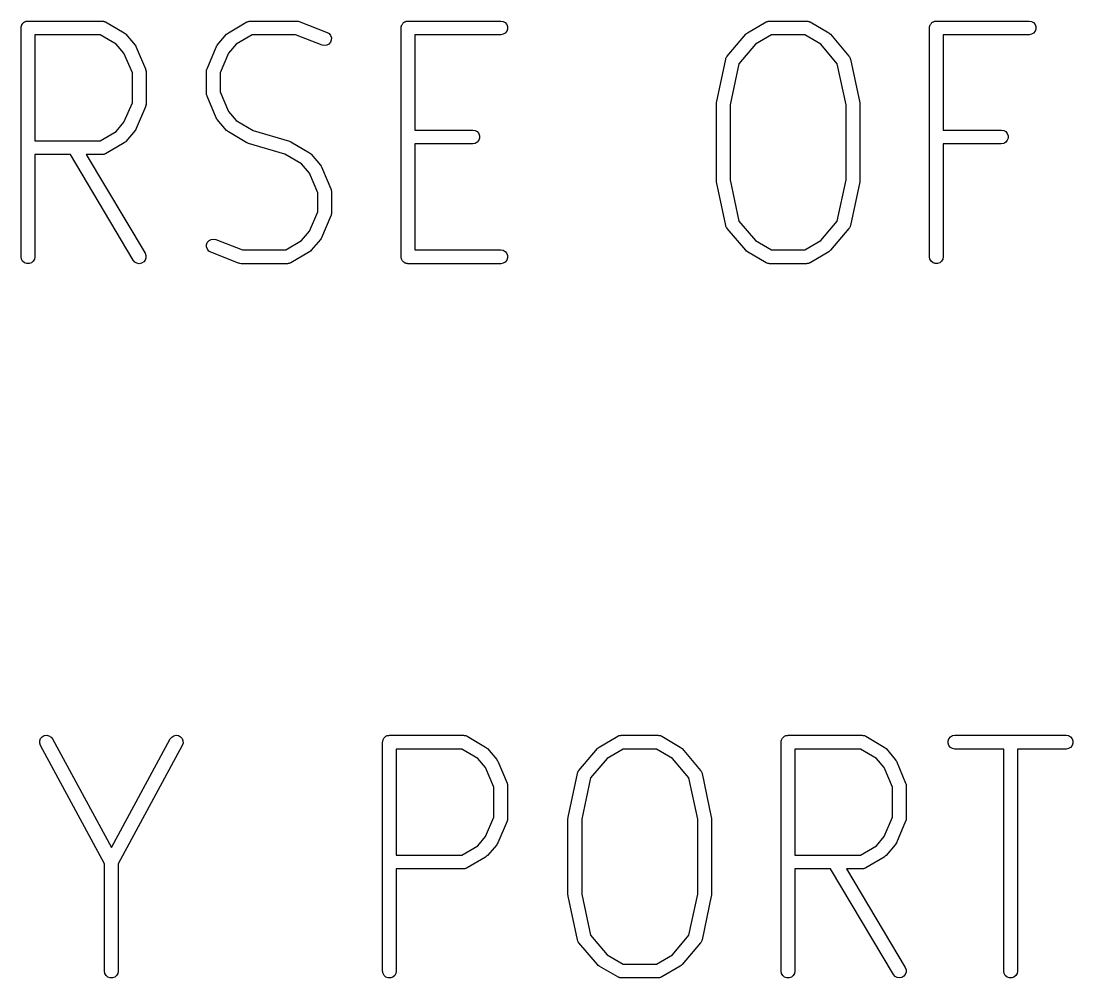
# Model space of a CAD drawing. Extents: x 199.9 to 287.1, y -167.6 to -96.3.
# Drawn here: x 255.72 to 264.9, y -167.37 to -159 of the extents above; entities that cross this region are included whole.
import ezdxf

# ---------------------------------------------------------------- set-up
doc = ezdxf.new("R2010")
doc.units = 0
doc.header["$MEASUREMENT"] = 0
doc.layers.add('BLACK', color=7, linetype='CONTINUOUS')

msp = doc.modelspace()

# ---------------------------------------------------------------- linework, layer by layer
at = {"layer": 'Black'}
for p, q in [((255.751, -159.011), (255.756, -159.008)), ((255.756, -159.008), (255.761, -159.007)), ((255.761, -159.007), (255.766, -159.006)), ((255.766, -159.006), (255.771, -159.006)), ((255.771, -159.006), (255.776, -159.005)), ((255.776, -159.005), (256.424, -159.005)), ((256.424, -159.005), (256.429, -159.006)), ((256.429, -159.006), (256.435, -159.006)), ((256.435, -159.006), (256.439, -159.008)), ((256.439, -159.008), (256.444, -159.008)), ((256.444, -159.008), (256.449, -159.011)), ((257.694, -159.011), (257.699, -159.008)), ((257.699, -159.008), (257.703, -159.008)), ((257.703, -159.008), (257.708, -159.006)), ((257.708, -159.006), (257.714, -159.006)), ((257.714, -159.006), (257.719, -159.005)), ((257.719, -159.005), (258.124, -159.005)), ((258.124, -159.005), (258.125, -159.005)), ((258.125, -159.005), (258.125, -159.005)), ((258.125, -159.005), (258.135, -159.007)), ((258.135, -159.007), (258.144, -159.008)), ((258.144, -159.008), (258.145, -159.009)), ((258.145, -159.009), (258.146, -159.009)), ((258.146, -159.009), (258.389, -159.104)), ((259.07, -159.011), (259.075, -159.008)), ((259.075, -159.008), (259.08, -159.007)), ((259.08, -159.007), (259.085, -159.006)), ((259.085, -159.006), (259.09, -159.006)), ((259.09, -159.006), (259.095, -159.005)), ((259.095, -159.005), (259.905, -159.005)), ((259.905, -159.005), (259.925, -159.008)), ((259.925, -159.008), (259.943, -159.019)), ((262.227, -159.011), (262.232, -159.008)), ((262.232, -159.008), (262.237, -159.008)), ((262.237, -159.008), (262.241, -159.006)), ((262.241, -159.006), (262.247, -159.006)), ((262.247, -159.006), (262.252, -159.005)), ((262.252, -159.005), (262.576, -159.005)), ((262.576, -159.005), (262.582, -159.006)), ((262.582, -159.006), (262.587, -159.006)), ((262.587, -159.006), (262.592, -159.008)), ((262.592, -159.008), (262.597, -159.008)), ((262.597, -159.008), (262.601, -159.011)), ((263.684, -159.011), (263.689, -159.008)), ((263.689, -159.008), (263.694, -159.007)), ((263.694, -159.007), (263.699, -159.006)), ((263.699, -159.006), (263.704, -159.006)), ((263.704, -159.006), (263.71, -159.005)), ((263.71, -159.005), (264.519, -159.005)), ((264.519, -159.005), (264.54, -159.008)), ((264.54, -159.008), (264.558, -159.019)), ((255.716, -159.065), (255.717, -159.06)), ((255.716, -161.065), (255.716, -159.065)), ((255.717, -159.054), (255.719, -159.049)), ((255.717, -159.06), (255.717, -159.054)), ((255.719, -159.049), (255.72, -159.044)), ((255.72, -159.044), (255.722, -159.04)), ((255.722, -159.04), (255.724, -159.035)), ((255.724, -159.035), (255.728, -159.031)), ((255.728, -159.031), (255.73, -159.026)), ((255.73, -159.026), (255.734, -159.023)), ((255.734, -159.023), (255.738, -159.019)), ((255.738, -159.019), (255.742, -159.016)), ((255.742, -159.016), (255.746, -159.013)), ((255.746, -159.013), (255.751, -159.011)), ((256.449, -159.011), (256.454, -159.013)), ((256.454, -159.013), (256.616, -159.108)), ((257.527, -159.108), (257.689, -159.013)), ((257.689, -159.013), (257.694, -159.011)), ((259.035, -159.065), (259.036, -159.06)), ((259.035, -161.065), (259.035, -159.065)), ((259.036, -159.054), (259.038, -159.049)), ((259.036, -159.06), (259.036, -159.054)), ((259.038, -159.049), (259.039, -159.044)), ((259.039, -159.044), (259.041, -159.04)), ((259.041, -159.04), (259.043, -159.035)), ((259.043, -159.035), (259.047, -159.031)), ((259.047, -159.031), (259.049, -159.026)), ((259.049, -159.026), (259.053, -159.023)), ((259.053, -159.023), (259.057, -159.019)), ((259.057, -159.019), (259.061, -159.016)), ((259.061, -159.016), (259.065, -159.013)), ((259.065, -159.013), (259.07, -159.011)), ((259.943, -159.019), (259.957, -159.035)), ((259.957, -159.095), (259.943, -159.111)), ((259.957, -159.035), (259.964, -159.054)), ((259.964, -159.075), (259.957, -159.095)), ((259.964, -159.054), (259.964, -159.075)), ((262.06, -159.108), (262.222, -159.013)), ((262.222, -159.013), (262.227, -159.011)), ((262.601, -159.011), (262.607, -159.013)), ((262.607, -159.013), (262.769, -159.108)), ((263.65, -159.054), (263.652, -159.049)), ((263.65, -159.06), (263.65, -159.054)), ((263.65, -159.065), (263.65, -159.06)), ((263.65, -161.065), (263.65, -159.065)), ((263.652, -159.049), (263.653, -159.044)), ((263.653, -159.044), (263.656, -159.04)), ((263.656, -159.04), (263.658, -159.035)), ((263.658, -159.035), (263.661, -159.031)), ((263.661, -159.031), (263.664, -159.026)), ((263.664, -159.026), (263.668, -159.023)), ((263.668, -159.023), (263.671, -159.019)), ((263.671, -159.019), (263.675, -159.016)), ((263.675, -159.016), (263.68, -159.013)), ((263.68, -159.013), (263.684, -159.011)), ((264.558, -159.019), (264.571, -159.035)), ((264.571, -159.095), (264.558, -159.111)), ((264.571, -159.035), (264.578, -159.054)), ((264.578, -159.075), (264.571, -159.095)), ((264.578, -159.054), (264.578, -159.075)), ((255.836, -159.125), (255.836, -160.052)), ((256.407, -159.125), (255.836, -159.125)), ((256.547, -159.207), (256.407, -159.125)), ((256.616, -159.108), (256.624, -159.115)), ((256.624, -159.115), (256.631, -159.121)), ((256.631, -159.121), (256.712, -159.216)), ((257.43, -159.216), (257.511, -159.121)), ((257.511, -159.121), (257.519, -159.115)), ((257.519, -159.115), (257.527, -159.108)), ((257.735, -159.125), (257.596, -159.207)), ((258.112, -159.125), (257.735, -159.125)), ((258.345, -159.216), (258.112, -159.125)), ((258.389, -159.104), (258.406, -159.115)), ((258.418, -159.191), (258.404, -159.207)), ((258.406, -159.115), (258.419, -159.131)), ((258.425, -159.172), (258.418, -159.191)), ((258.419, -159.131), (258.426, -159.151)), ((258.426, -159.151), (258.425, -159.172)), ((259.905, -159.125), (259.155, -159.125)), ((259.155, -159.125), (259.155, -159.957)), ((259.925, -159.121), (259.905, -159.125)), ((259.943, -159.111), (259.925, -159.121)), ((261.883, -159.312), (262.045, -159.121)), ((262.045, -159.121), (262.052, -159.115)), ((262.052, -159.115), (262.06, -159.108)), ((262.269, -159.125), (262.13, -159.207)), ((262.56, -159.125), (262.269, -159.125)), ((262.699, -159.207), (262.56, -159.125)), ((262.769, -159.108), (262.776, -159.115)), ((262.776, -159.115), (262.784, -159.121)), ((262.784, -159.121), (262.946, -159.312)), ((264.519, -159.125), (263.77, -159.125)), ((263.77, -159.125), (263.77, -159.957)), ((264.54, -159.121), (264.519, -159.125)), ((264.558, -159.111), (264.54, -159.121)), ((256.615, -159.287), (256.547, -159.207)), ((256.712, -159.216), (256.717, -159.224)), ((256.717, -159.224), (256.722, -159.232)), ((256.722, -159.232), (256.803, -159.422)), ((257.34, -159.422), (257.421, -159.232)), ((257.421, -159.232), (257.426, -159.224)), ((257.426, -159.224), (257.43, -159.216)), ((257.596, -159.207), (257.528, -159.287)), ((258.365, -159.22), (258.345, -159.216)), ((258.386, -159.217), (258.365, -159.22)), ((258.404, -159.207), (258.386, -159.217)), ((262.13, -159.207), (261.984, -159.378)), ((262.844, -159.378), (262.699, -159.207)), ((256.688, -159.458), (256.615, -159.287)), ((257.528, -159.287), (257.455, -159.458)), ((261.789, -159.719), (261.87, -159.338)), ((261.87, -159.338), (261.872, -159.334)), ((261.872, -159.33), (261.875, -159.324)), ((261.872, -159.334), (261.872, -159.33)), ((261.875, -159.324), (261.878, -159.319)), ((261.878, -159.319), (261.881, -159.315)), ((261.881, -159.315), (261.883, -159.312)), ((262.946, -159.312), (262.948, -159.315)), ((262.948, -159.315), (262.951, -159.319)), ((262.951, -159.319), (262.953, -159.324)), ((262.953, -159.324), (262.956, -159.33)), ((262.956, -159.33), (262.957, -159.334)), ((262.957, -159.334), (262.959, -159.338)), ((262.959, -159.338), (263.04, -159.719)), ((256.688, -159.719), (256.688, -159.458)), ((256.803, -159.422), (256.803, -159.424)), ((256.803, -159.424), (256.804, -159.425)), ((256.804, -159.425), (256.806, -159.434)), ((256.806, -159.434), (256.808, -159.443)), ((256.808, -159.443), (256.807, -159.444)), ((256.807, -159.444), (256.808, -159.446)), ((256.808, -159.446), (256.808, -159.731)), ((257.335, -159.443), (257.337, -159.434)), ((257.336, -159.444), (257.335, -159.443)), ((257.335, -159.446), (257.336, -159.444)), ((257.335, -159.636), (257.335, -159.446)), ((257.337, -159.434), (257.339, -159.425)), ((257.339, -159.425), (257.34, -159.424)), ((257.34, -159.424), (257.34, -159.422)), ((257.455, -159.458), (257.455, -159.624)), ((261.984, -159.378), (261.908, -159.738)), ((262.921, -159.738), (262.844, -159.378)), ((257.336, -159.638), (257.335, -159.636)), ((257.335, -159.639), (257.336, -159.638)), ((257.337, -159.648), (257.335, -159.639)), ((257.339, -159.657), (257.337, -159.648)), ((257.455, -159.624), (257.528, -159.795)), ((256.615, -159.89), (256.688, -159.719)), ((256.806, -159.743), (256.804, -159.752)), ((256.808, -159.735), (256.806, -159.743)), ((256.808, -159.731), (256.807, -159.733)), ((256.807, -159.733), (256.808, -159.735)), ((257.34, -159.658), (257.339, -159.657)), ((257.34, -159.66), (257.34, -159.658)), ((257.421, -159.85), (257.34, -159.66)), ((261.788, -159.731), (261.789, -159.725)), ((261.788, -160.398), (261.788, -159.731)), ((261.789, -159.725), (261.789, -159.719)), ((261.908, -159.738), (261.908, -160.392)), ((262.921, -160.392), (262.921, -159.738)), ((263.04, -159.719), (263.04, -159.725)), ((263.04, -159.725), (263.041, -159.731)), ((263.041, -159.731), (263.041, -160.398)), ((256.803, -159.755), (256.722, -159.945)), ((256.804, -159.752), (256.803, -159.753)), ((256.803, -159.753), (256.803, -159.755)), ((257.528, -159.795), (257.596, -159.875)), ((256.547, -159.971), (256.615, -159.89)), ((257.426, -159.858), (257.421, -159.85)), ((257.43, -159.866), (257.426, -159.858)), ((257.511, -159.961), (257.43, -159.866)), ((257.596, -159.875), (257.743, -159.962)), ((256.407, -160.052), (256.547, -159.971)), ((256.712, -159.961), (256.631, -160.056)), ((256.717, -159.953), (256.712, -159.961)), ((256.722, -159.945), (256.717, -159.953)), ((257.519, -159.967), (257.511, -159.961)), ((257.527, -159.974), (257.519, -159.967)), ((257.689, -160.069), (257.527, -159.974)), ((257.743, -159.962), (258.06, -160.055)), ((259.155, -159.957), (259.662, -159.957)), ((259.662, -159.957), (259.682, -159.961)), ((259.682, -159.961), (259.7, -159.971)), ((259.7, -159.971), (259.714, -159.987)), ((259.714, -159.987), (259.721, -160.007)), ((259.721, -160.007), (259.721, -160.028)), ((263.77, -159.957), (264.276, -159.957)), ((264.276, -159.957), (264.297, -159.961)), ((264.297, -159.961), (264.315, -159.971)), ((264.315, -159.971), (264.328, -159.987)), ((264.328, -159.987), (264.335, -160.007)), ((264.335, -160.007), (264.335, -160.028)), ((255.836, -160.052), (256.407, -160.052)), ((256.616, -160.069), (256.454, -160.164)), ((256.624, -160.062), (256.616, -160.069)), ((256.631, -160.056), (256.624, -160.062)), ((257.696, -160.071), (257.689, -160.069)), ((257.702, -160.075), (257.696, -160.071)), ((258.019, -160.168), (257.702, -160.075)), ((258.06, -160.055), (258.066, -160.058)), ((258.066, -160.058), (258.073, -160.061)), ((258.073, -160.061), (258.235, -160.156)), ((259.662, -160.077), (259.155, -160.077)), ((259.155, -160.077), (259.155, -161.005)), ((259.682, -160.074), (259.662, -160.077)), ((259.7, -160.063), (259.682, -160.074)), ((259.714, -160.047), (259.7, -160.063)), ((259.721, -160.028), (259.714, -160.047)), ((264.276, -160.077), (263.77, -160.077)), ((263.77, -160.077), (263.77, -161.065)), ((264.297, -160.074), (264.276, -160.077)), ((264.315, -160.063), (264.297, -160.074)), ((264.328, -160.047), (264.315, -160.063)), ((264.335, -160.028), (264.328, -160.047)), ((256.147, -160.172), (255.836, -160.172)), ((255.836, -160.172), (255.836, -161.065)), ((256.696, -161.095), (256.147, -160.172)), ((256.424, -160.172), (256.286, -160.172)), ((256.286, -160.172), (256.799, -161.034)), ((256.429, -160.171), (256.424, -160.172)), ((256.435, -160.171), (256.429, -160.171)), ((256.439, -160.17), (256.435, -160.171)), ((256.444, -160.169), (256.439, -160.17)), ((256.449, -160.166), (256.444, -160.169)), ((256.454, -160.164), (256.449, -160.166)), ((258.166, -160.254), (258.019, -160.168)), ((258.235, -160.156), (258.243, -160.162)), ((258.243, -160.162), (258.25, -160.169)), ((258.25, -160.169), (258.331, -160.264)), ((258.234, -160.335), (258.166, -160.254)), ((258.331, -160.264), (258.336, -160.272)), ((258.336, -160.272), (258.341, -160.279)), ((258.341, -160.279), (258.422, -160.47)), ((258.307, -160.506), (258.234, -160.335)), ((258.422, -160.47), (258.422, -160.471)), ((258.422, -160.471), (258.423, -160.473)), ((258.423, -160.473), (258.425, -160.482)), ((261.789, -160.404), (261.788, -160.398)), ((261.789, -160.411), (261.789, -160.404)), ((261.87, -160.792), (261.789, -160.411)), ((261.908, -160.392), (261.984, -160.752)), ((262.844, -160.752), (262.921, -160.392)), ((263.04, -160.411), (262.959, -160.792)), ((263.041, -160.398), (263.04, -160.404)), ((263.04, -160.404), (263.04, -160.411)), ((258.307, -160.672), (258.307, -160.506)), ((258.425, -160.482), (258.427, -160.49)), ((258.427, -160.49), (258.426, -160.492)), ((258.426, -160.492), (258.427, -160.493)), ((258.427, -160.493), (258.427, -160.684)), ((258.234, -160.842), (258.307, -160.672)), ((258.422, -160.707), (258.341, -160.898)), ((258.423, -160.704), (258.422, -160.706)), ((258.422, -160.706), (258.422, -160.707)), ((258.425, -160.696), (258.423, -160.704)), ((258.427, -160.687), (258.425, -160.696)), ((258.427, -160.684), (258.426, -160.685)), ((258.426, -160.685), (258.427, -160.687)), ((261.984, -160.752), (262.13, -160.923)), ((262.699, -160.923), (262.844, -160.752)), ((258.166, -160.923), (258.234, -160.842)), ((261.872, -160.796), (261.87, -160.792)), ((261.872, -160.8), (261.872, -160.796)), ((261.875, -160.805), (261.872, -160.8)), ((261.878, -160.811), (261.875, -160.805)), ((261.881, -160.814), (261.878, -160.811)), ((261.883, -160.818), (261.881, -160.814)), ((262.045, -161.008), (261.883, -160.818)), ((262.946, -160.818), (262.784, -161.008)), ((262.948, -160.814), (262.946, -160.818)), ((262.951, -160.811), (262.948, -160.814)), ((262.953, -160.805), (262.951, -160.811)), ((262.956, -160.8), (262.953, -160.805)), ((262.957, -160.796), (262.956, -160.8)), ((262.959, -160.792), (262.957, -160.796)), ((257.336, -160.958), (257.344, -160.938)), ((257.344, -160.938), (257.358, -160.923)), ((257.358, -160.923), (257.376, -160.913)), ((257.376, -160.913), (257.397, -160.91)), ((257.397, -160.91), (257.417, -160.914)), ((257.417, -160.914), (257.649, -161.005)), ((258.027, -161.005), (258.166, -160.923)), ((258.331, -160.913), (258.25, -161.008)), ((258.336, -160.905), (258.331, -160.913)), ((258.341, -160.898), (258.336, -160.905)), ((262.13, -160.923), (262.269, -161.005)), ((262.56, -161.005), (262.699, -160.923)), ((257.336, -160.978), (257.336, -160.958)), ((257.343, -160.998), (257.336, -160.978)), ((257.356, -161.015), (257.343, -160.998)), ((257.373, -161.025), (257.356, -161.015)), ((257.616, -161.121), (257.373, -161.025)), ((257.649, -161.005), (258.027, -161.005)), ((258.235, -161.021), (258.073, -161.116)), ((258.243, -161.015), (258.235, -161.021)), ((258.25, -161.008), (258.243, -161.015)), ((259.155, -161.005), (259.905, -161.005)), ((259.905, -161.005), (259.925, -161.008)), ((259.925, -161.008), (259.943, -161.019)), ((259.943, -161.019), (259.957, -161.035)), ((262.052, -161.015), (262.045, -161.008)), ((262.06, -161.021), (262.052, -161.015)), ((262.222, -161.116), (262.06, -161.021)), ((262.269, -161.005), (262.56, -161.005)), ((262.769, -161.021), (262.607, -161.116)), ((262.776, -161.015), (262.769, -161.021)), ((262.784, -161.008), (262.776, -161.015)), ((255.72, -161.085), (255.716, -161.065)), ((255.73, -161.103), (255.72, -161.085)), ((255.746, -161.117), (255.73, -161.103)), ((255.766, -161.124), (255.746, -161.117)), ((255.806, -161.117), (255.787, -161.124)), ((255.822, -161.103), (255.806, -161.117)), ((255.833, -161.085), (255.822, -161.103)), ((255.836, -161.065), (255.833, -161.085)), ((256.71, -161.111), (256.696, -161.095)), ((256.728, -161.121), (256.71, -161.111)), ((256.748, -161.125), (256.728, -161.121)), ((256.769, -161.121), (256.748, -161.125)), ((256.787, -161.11), (256.769, -161.121)), ((256.8, -161.094), (256.787, -161.11)), ((256.799, -161.034), (256.807, -161.054)), ((256.807, -161.074), (256.8, -161.094)), ((256.807, -161.054), (256.807, -161.074)), ((257.617, -161.121), (257.616, -161.121)), ((257.618, -161.121), (257.617, -161.121)), ((257.627, -161.123), (257.618, -161.121)), ((258.058, -161.122), (258.054, -161.124)), ((258.063, -161.121), (258.058, -161.122)), ((258.068, -161.118), (258.063, -161.121)), ((258.073, -161.116), (258.068, -161.118)), ((259.036, -161.07), (259.035, -161.065)), ((259.036, -161.075), (259.036, -161.07)), ((259.038, -161.08), (259.036, -161.075)), ((259.039, -161.085), (259.038, -161.08)), ((259.041, -161.09), (259.039, -161.085)), ((259.043, -161.095), (259.041, -161.09)), ((259.047, -161.099), (259.043, -161.095)), ((259.049, -161.103), (259.047, -161.099)), ((259.053, -161.107), (259.049, -161.103)), ((259.057, -161.111), (259.053, -161.107)), ((259.061, -161.113), (259.057, -161.111)), ((259.065, -161.117), (259.061, -161.113)), ((259.07, -161.119), (259.065, -161.117)), ((259.075, -161.121), (259.07, -161.119)), ((259.08, -161.122), (259.075, -161.121)), ((259.085, -161.124), (259.08, -161.122)), ((259.925, -161.121), (259.905, -161.125)), ((259.943, -161.111), (259.925, -161.121)), ((259.957, -161.095), (259.943, -161.111)), ((259.957, -161.035), (259.964, -161.054)), ((259.964, -161.075), (259.957, -161.095)), ((259.964, -161.054), (259.964, -161.075)), ((262.227, -161.118), (262.222, -161.116)), ((262.232, -161.121), (262.227, -161.118)), ((262.237, -161.122), (262.232, -161.121)), ((262.241, -161.124), (262.237, -161.122)), ((262.592, -161.122), (262.587, -161.124)), ((262.597, -161.121), (262.592, -161.122)), ((262.601, -161.118), (262.597, -161.121)), ((262.607, -161.116), (262.601, -161.118)), ((263.653, -161.085), (263.65, -161.065)), ((263.664, -161.103), (263.653, -161.085)), ((263.68, -161.117), (263.664, -161.103)), ((263.699, -161.124), (263.68, -161.117)), ((263.74, -161.117), (263.72, -161.124)), ((263.755, -161.103), (263.74, -161.117)), ((263.766, -161.085), (263.755, -161.103)), ((263.77, -161.065), (263.766, -161.085)), ((255.787, -161.124), (255.766, -161.124)), ((257.637, -161.125), (257.627, -161.123)), ((257.638, -161.125), (257.637, -161.125)), ((257.637, -161.125), (257.637, -161.125)), ((258.043, -161.125), (257.638, -161.125)), ((258.048, -161.124), (258.043, -161.125)), ((258.054, -161.124), (258.048, -161.124)), ((259.09, -161.124), (259.085, -161.124)), ((259.095, -161.125), (259.09, -161.124)), ((259.905, -161.125), (259.095, -161.125)), ((262.247, -161.124), (262.241, -161.124)), ((262.252, -161.125), (262.247, -161.124)), ((262.576, -161.125), (262.252, -161.125)), ((262.582, -161.124), (262.576, -161.125)), ((262.587, -161.124), (262.582, -161.124)), ((263.72, -161.124), (263.699, -161.124)), ((255.901, -165.258), (255.919, -165.248)), ((255.919, -165.248), (255.94, -165.245)), ((255.94, -165.245), (255.96, -165.249)), ((255.96, -165.249), (255.978, -165.26)), ((257.032, -165.26), (257.049, -165.249)), ((257.049, -165.249), (257.07, -165.245)), ((257.07, -165.245), (257.09, -165.248)), ((257.09, -165.248), (257.109, -165.258)), ((258.895, -165.259), (258.899, -165.256)), ((258.899, -165.256), (258.903, -165.253)), ((258.903, -165.253), (258.908, -165.251)), ((258.908, -165.251), (258.913, -165.248)), ((258.913, -165.248), (258.918, -165.247)), ((258.918, -165.247), (258.923, -165.246)), ((258.923, -165.246), (258.928, -165.246)), ((258.928, -165.246), (258.933, -165.245)), ((258.933, -165.245), (259.581, -165.245)), ((259.581, -165.245), (259.586, -165.246)), ((259.586, -165.246), (259.592, -165.246)), ((259.592, -165.246), (259.597, -165.248)), ((259.597, -165.248), (259.601, -165.248)), ((259.601, -165.248), (259.606, -165.251)), ((259.606, -165.251), (259.611, -165.253)), ((259.611, -165.253), (259.773, -165.348)), ((260.765, -165.348), (260.927, -165.253)), ((260.927, -165.253), (260.932, -165.251)), ((260.932, -165.251), (260.937, -165.248)), ((260.937, -165.248), (260.942, -165.248)), ((260.942, -165.248), (260.946, -165.246)), ((260.946, -165.246), (260.952, -165.246)), ((260.952, -165.246), (260.957, -165.245)), ((260.957, -165.245), (261.281, -165.245)), ((261.281, -165.245), (261.286, -165.246)), ((261.286, -165.246), (261.292, -165.246)), ((261.292, -165.246), (261.297, -165.248)), ((261.297, -165.248), (261.301, -165.248)), ((261.301, -165.248), (261.306, -165.251)), ((261.306, -165.251), (261.311, -165.253)), ((261.311, -165.253), (261.473, -165.348)), ((262.376, -165.259), (262.38, -165.256)), ((262.38, -165.256), (262.384, -165.253)), ((262.384, -165.253), (262.389, -165.251)), ((262.389, -165.251), (262.394, -165.248)), ((262.394, -165.248), (262.399, -165.247)), ((262.399, -165.247), (262.404, -165.246)), ((262.404, -165.246), (262.409, -165.246)), ((262.409, -165.246), (262.414, -165.245)), ((262.414, -165.245), (263.062, -165.245)), ((263.062, -165.245), (263.067, -165.246)), ((263.067, -165.246), (263.073, -165.246)), ((263.073, -165.246), (263.077, -165.248)), ((263.077, -165.248), (263.082, -165.248)), ((263.082, -165.248), (263.087, -165.251)), ((263.087, -165.251), (263.092, -165.253)), ((263.092, -165.253), (263.254, -165.348)), ((263.833, -165.259), (263.851, -165.248)), ((263.851, -165.248), (263.871, -165.245)), ((263.871, -165.245), (264.843, -165.245)), ((264.843, -165.245), (264.863, -165.248)), ((264.863, -165.248), (264.881, -165.259)), ((255.879, -165.293), (255.887, -165.273)), ((255.879, -165.314), (255.879, -165.293)), ((255.885, -165.333), (255.879, -165.314)), ((256.445, -166.368), (255.885, -165.333)), ((255.887, -165.273), (255.901, -165.258)), ((255.978, -165.26), (255.991, -165.276)), ((255.991, -165.276), (256.505, -166.226)), ((256.505, -166.226), (257.019, -165.276)), ((257.124, -165.333), (256.565, -166.368)), ((257.019, -165.276), (257.032, -165.26)), ((257.109, -165.258), (257.123, -165.273)), ((257.123, -165.273), (257.13, -165.293)), ((257.131, -165.314), (257.124, -165.333)), ((257.13, -165.293), (257.131, -165.314)), ((258.873, -165.305), (258.874, -165.3)), ((258.873, -167.305), (258.873, -165.305)), ((258.874, -165.294), (258.876, -165.289)), ((258.874, -165.3), (258.874, -165.294)), ((258.876, -165.289), (258.877, -165.284)), ((258.877, -165.284), (258.88, -165.28)), ((258.88, -165.28), (258.881, -165.275)), ((258.881, -165.275), (258.885, -165.271)), ((258.885, -165.271), (258.887, -165.266)), ((258.887, -165.266), (258.891, -165.263)), ((258.891, -165.263), (258.895, -165.259)), ((262.354, -165.305), (262.355, -165.3)), ((262.354, -167.305), (262.354, -165.305)), ((262.355, -165.294), (262.357, -165.289)), ((262.355, -165.3), (262.355, -165.294)), ((262.357, -165.289), (262.358, -165.284)), ((262.358, -165.284), (262.361, -165.28)), ((262.361, -165.28), (262.362, -165.275)), ((262.362, -165.275), (262.366, -165.271)), ((262.366, -165.271), (262.368, -165.266)), ((262.368, -165.266), (262.372, -165.263)), ((262.372, -165.263), (262.376, -165.259)), ((263.812, -165.294), (263.819, -165.275)), ((263.812, -165.315), (263.812, -165.294)), ((263.819, -165.335), (263.812, -165.315)), ((263.819, -165.275), (263.833, -165.259)), ((263.833, -165.351), (263.819, -165.335)), ((264.881, -165.259), (264.895, -165.275)), ((264.895, -165.335), (264.881, -165.351)), ((264.895, -165.275), (264.902, -165.294)), ((264.902, -165.315), (264.895, -165.335)), ((264.902, -165.294), (264.902, -165.315)), ((258.993, -165.365), (258.993, -166.292)), ((259.565, -165.365), (258.993, -165.365)), ((259.704, -165.447), (259.565, -165.365)), ((259.773, -165.348), (259.781, -165.355)), ((259.781, -165.355), (259.789, -165.361)), ((259.789, -165.361), (259.87, -165.456)), ((260.588, -165.552), (260.75, -165.361)), ((260.75, -165.361), (260.757, -165.355)), ((260.757, -165.355), (260.765, -165.348)), ((260.973, -165.365), (260.834, -165.447)), ((261.265, -165.365), (260.973, -165.365)), ((261.404, -165.447), (261.265, -165.365)), ((261.473, -165.348), (261.481, -165.355)), ((261.481, -165.355), (261.489, -165.361)), ((261.489, -165.361), (261.65, -165.552)), ((262.474, -165.365), (262.474, -166.292)), ((263.046, -165.365), (262.474, -165.365)), ((263.185, -165.447), (263.046, -165.365)), ((263.254, -165.348), (263.262, -165.355)), ((263.262, -165.355), (263.27, -165.361)), ((263.27, -165.361), (263.35, -165.456)), ((263.851, -165.361), (263.833, -165.351)), ((263.871, -165.365), (263.851, -165.361)), ((264.297, -165.365), (263.871, -165.365)), ((264.297, -167.305), (264.297, -165.365)), ((264.843, -165.365), (264.417, -165.365)), ((264.417, -165.365), (264.417, -167.305)), ((264.863, -165.361), (264.843, -165.365)), ((264.881, -165.351), (264.863, -165.361)), ((259.772, -165.527), (259.704, -165.447)), ((259.845, -165.698), (259.772, -165.527)), ((259.87, -165.456), (259.874, -165.464)), ((259.874, -165.464), (259.879, -165.472)), ((259.879, -165.472), (259.96, -165.662)), ((260.834, -165.447), (260.689, -165.618)), ((261.549, -165.618), (261.404, -165.447)), ((263.253, -165.527), (263.185, -165.447)), ((263.326, -165.698), (263.253, -165.527)), ((263.35, -165.456), (263.355, -165.464)), ((263.355, -165.464), (263.36, -165.472)), ((263.36, -165.472), (263.441, -165.662)), ((260.494, -165.959), (260.575, -165.578)), ((260.575, -165.578), (260.576, -165.574)), ((260.576, -165.574), (260.577, -165.57)), ((260.577, -165.57), (260.58, -165.564)), ((260.58, -165.564), (260.582, -165.559)), ((260.582, -165.559), (260.585, -165.555)), ((260.585, -165.555), (260.588, -165.552)), ((260.689, -165.618), (260.612, -165.978)), ((261.626, -165.978), (261.549, -165.618)), ((261.65, -165.552), (261.653, -165.555)), ((261.653, -165.555), (261.656, -165.559)), ((261.656, -165.559), (261.658, -165.564)), ((261.658, -165.564), (261.661, -165.57)), ((261.661, -165.57), (261.662, -165.574)), ((261.662, -165.574), (261.663, -165.578)), ((261.663, -165.578), (261.744, -165.959)), ((259.845, -165.959), (259.845, -165.698)), ((259.96, -165.662), (259.96, -165.664)), ((259.96, -165.664), (259.961, -165.665)), ((259.961, -165.665), (259.963, -165.674)), ((259.963, -165.674), (259.965, -165.683)), ((259.965, -165.683), (259.964, -165.684)), ((259.964, -165.684), (259.965, -165.686)), ((259.965, -165.686), (259.965, -165.971)), ((263.326, -165.959), (263.326, -165.698)), ((263.441, -165.662), (263.441, -165.664)), ((263.441, -165.664), (263.442, -165.665)), ((263.442, -165.665), (263.444, -165.674)), ((263.444, -165.674), (263.446, -165.683)), ((263.446, -165.683), (263.445, -165.684)), ((263.445, -165.684), (263.446, -165.686)), ((263.446, -165.686), (263.446, -165.971)), ((259.772, -166.13), (259.845, -165.959)), ((259.963, -165.983), (259.961, -165.992)), ((259.965, -165.975), (259.963, -165.983)), ((259.965, -165.971), (259.964, -165.973)), ((259.964, -165.973), (259.965, -165.975)), ((260.492, -165.971), (260.493, -165.965)), ((260.492, -166.638), (260.492, -165.971)), ((260.493, -165.965), (260.494, -165.959)), ((260.612, -165.978), (260.612, -166.632)), ((261.626, -166.632), (261.626, -165.978)), ((261.744, -165.959), (261.745, -165.965)), ((261.745, -165.965), (261.746, -165.971)), ((261.746, -165.971), (261.746, -166.638)), ((263.253, -166.13), (263.326, -165.959)), ((263.444, -165.983), (263.442, -165.992)), ((263.446, -165.975), (263.444, -165.983)), ((263.446, -165.971), (263.445, -165.973)), ((263.445, -165.973), (263.446, -165.975)), ((259.96, -165.995), (259.879, -166.185)), ((259.961, -165.992), (259.96, -165.993)), ((259.96, -165.993), (259.96, -165.995)), ((263.441, -165.995), (263.36, -166.185)), ((263.442, -165.992), (263.441, -165.993)), ((263.441, -165.993), (263.441, -165.995)), ((259.704, -166.211), (259.772, -166.13)), ((263.185, -166.211), (263.253, -166.13)), ((259.565, -166.292), (259.704, -166.211)), ((259.87, -166.201), (259.789, -166.296)), ((259.874, -166.193), (259.87, -166.201)), ((259.879, -166.185), (259.874, -166.193)), ((263.046, -166.292), (263.185, -166.211)), ((263.35, -166.201), (263.27, -166.296)), ((263.355, -166.193), (263.35, -166.201)), ((263.36, -166.185), (263.355, -166.193)), ((258.993, -166.292), (259.565, -166.292)), ((259.773, -166.309), (259.611, -166.404)), ((259.781, -166.302), (259.773, -166.309)), ((259.789, -166.296), (259.781, -166.302)), ((262.474, -166.292), (263.046, -166.292)), ((263.254, -166.309), (263.092, -166.404)), ((263.262, -166.302), (263.254, -166.309)), ((263.27, -166.296), (263.262, -166.302)), ((256.445, -167.305), (256.445, -166.368)), ((256.565, -166.368), (256.565, -167.305)), ((259.581, -166.412), (258.993, -166.412)), ((258.993, -166.412), (258.993, -167.305)), ((259.586, -166.411), (259.581, -166.412)), ((259.592, -166.411), (259.586, -166.411)), ((259.597, -166.41), (259.592, -166.411)), ((259.601, -166.409), (259.597, -166.41)), ((259.606, -166.406), (259.601, -166.409)), ((259.611, -166.404), (259.606, -166.406)), ((262.785, -166.412), (262.474, -166.412)), ((262.474, -166.412), (262.474, -167.305)), ((263.334, -167.335), (262.785, -166.412)), ((263.062, -166.412), (262.925, -166.412)), ((262.925, -166.412), (263.437, -167.274)), ((263.067, -166.411), (263.062, -166.412)), ((263.073, -166.411), (263.067, -166.411)), ((263.077, -166.41), (263.073, -166.411)), ((263.082, -166.409), (263.077, -166.41)), ((263.087, -166.406), (263.082, -166.409)), ((263.092, -166.404), (263.087, -166.406)), ((260.612, -166.632), (260.689, -166.992)), ((261.549, -166.992), (261.626, -166.632)), ((260.493, -166.644), (260.492, -166.638)), ((260.494, -166.651), (260.493, -166.644)), ((260.575, -167.032), (260.494, -166.651)), ((261.744, -166.651), (261.663, -167.032)), ((261.745, -166.644), (261.744, -166.651)), ((261.746, -166.638), (261.745, -166.644)), ((260.689, -166.992), (260.834, -167.163)), ((261.404, -167.163), (261.549, -166.992)), ((260.576, -167.036), (260.575, -167.032)), ((260.577, -167.04), (260.576, -167.036)), ((260.58, -167.045), (260.577, -167.04)), ((260.582, -167.051), (260.58, -167.045)), ((260.585, -167.054), (260.582, -167.051)), ((260.588, -167.058), (260.585, -167.054)), ((260.75, -167.248), (260.588, -167.058)), ((261.65, -167.058), (261.489, -167.248)), ((261.653, -167.054), (261.65, -167.058)), ((261.656, -167.051), (261.653, -167.054)), ((261.658, -167.045), (261.656, -167.051)), ((261.661, -167.04), (261.658, -167.045)), ((261.662, -167.036), (261.661, -167.04)), ((261.663, -167.032), (261.662, -167.036)), ((260.834, -167.163), (260.973, -167.245)), ((261.265, -167.245), (261.404, -167.163)), ((260.757, -167.255), (260.75, -167.248)), ((260.765, -167.261), (260.757, -167.255)), ((260.927, -167.356), (260.765, -167.261)), ((260.973, -167.245), (261.265, -167.245)), ((261.473, -167.261), (261.311, -167.356)), ((261.481, -167.255), (261.473, -167.261)), ((261.489, -167.248), (261.481, -167.255)), ((263.437, -167.274), (263.445, -167.294)), ((256.448, -167.325), (256.445, -167.305)), ((256.459, -167.343), (256.448, -167.325)), ((256.475, -167.357), (256.459, -167.343)), ((256.494, -167.364), (256.475, -167.357)), ((256.515, -167.364), (256.494, -167.364)), ((256.535, -167.357), (256.515, -167.364)), ((256.551, -167.343), (256.535, -167.357)), ((256.561, -167.325), (256.551, -167.343)), ((256.565, -167.305), (256.561, -167.325)), ((258.877, -167.325), (258.873, -167.305)), ((258.887, -167.343), (258.877, -167.325)), ((258.903, -167.357), (258.887, -167.343)), ((258.923, -167.364), (258.903, -167.357)), ((258.944, -167.364), (258.923, -167.364)), ((258.963, -167.357), (258.944, -167.364)), ((258.979, -167.343), (258.963, -167.357)), ((258.99, -167.325), (258.979, -167.343)), ((258.993, -167.305), (258.99, -167.325)), ((260.932, -167.358), (260.927, -167.356)), ((260.937, -167.361), (260.932, -167.358)), ((260.942, -167.362), (260.937, -167.361)), ((260.946, -167.364), (260.942, -167.362)), ((260.952, -167.364), (260.946, -167.364)), ((260.957, -167.365), (260.952, -167.364)), ((261.281, -167.365), (260.957, -167.365)), ((261.286, -167.364), (261.281, -167.365)), ((261.292, -167.364), (261.286, -167.364)), ((261.297, -167.362), (261.292, -167.364)), ((261.301, -167.361), (261.297, -167.362)), ((261.306, -167.358), (261.301, -167.361)), ((261.311, -167.356), (261.306, -167.358)), ((262.358, -167.325), (262.354, -167.305)), ((262.368, -167.343), (262.358, -167.325)), ((262.384, -167.357), (262.368, -167.343)), ((262.404, -167.364), (262.384, -167.357)), ((262.425, -167.364), (262.404, -167.364)), ((262.444, -167.357), (262.425, -167.364)), ((262.46, -167.343), (262.444, -167.357)), ((262.471, -167.325), (262.46, -167.343)), ((262.474, -167.305), (262.471, -167.325)), ((263.348, -167.351), (263.334, -167.335)), ((263.366, -167.361), (263.348, -167.351)), ((263.387, -167.365), (263.366, -167.361)), ((263.407, -167.361), (263.387, -167.365)), ((263.425, -167.35), (263.407, -167.361)), ((263.438, -167.334), (263.425, -167.35)), ((263.445, -167.314), (263.438, -167.334)), ((263.445, -167.294), (263.445, -167.314)), ((264.301, -167.325), (264.297, -167.305)), ((264.311, -167.343), (264.301, -167.325)), ((264.327, -167.357), (264.311, -167.343)), ((264.347, -167.364), (264.327, -167.357)), ((264.368, -167.364), (264.347, -167.364)), ((264.387, -167.357), (264.368, -167.364)), ((264.403, -167.343), (264.387, -167.357)), ((264.414, -167.325), (264.403, -167.343)), ((264.417, -167.305), (264.414, -167.325))]:
    msp.add_line(p, q, dxfattribs=at)

doc.saveas('drawing.dxf')
